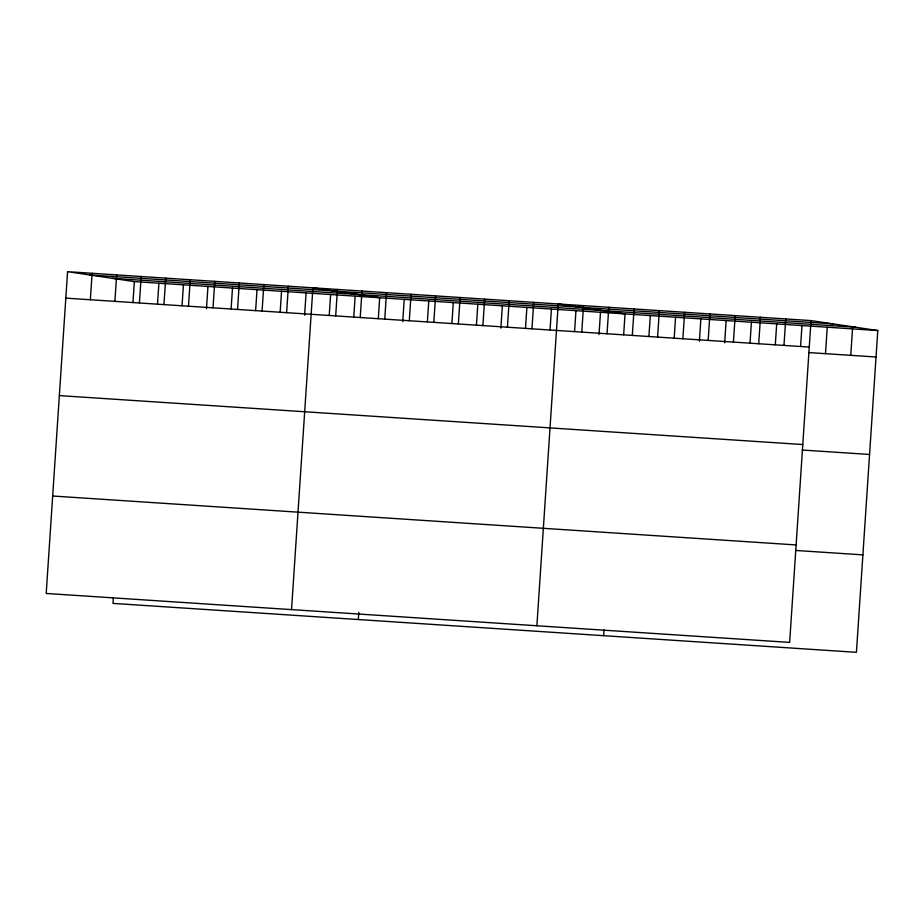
<?xml version="1.0" encoding="UTF-8"?>
<svg xmlns="http://www.w3.org/2000/svg" width="924" height="924" viewBox="0 0 924 924"><rect width="100%" height="100%" fill="white"/><g stroke="black" fill="none" stroke-linecap="round" stroke-linejoin="round"><path stroke-width="1.39" d="M67.579 271.679L46.2 593.462L789.65 642.399L811.018 320.605L67.579 271.679L134.35 281.601L877.8 330.538L856.421 652.321L112.982 603.395L113.363 597.655M90.344 299.757L92.111 273.285M114.888 301.374L116.643 274.902M132.964 302.494L134.35 281.601M139.42 302.991L141.176 276.519M157.496 304.112L158.893 283.218M163.952 304.597L165.708 278.136M182.028 305.728L183.426 284.835M188.484 306.214L190.24 279.753M206.479 308.732L207.958 286.44M213.017 307.831L214.772 281.358M231.104 308.951L232.49 288.057M237.549 309.448L239.304 282.975M255.636 310.568L257.022 289.674M262.081 311.065L263.848 284.592M280.168 312.185L281.554 291.291M286.613 312.67L288.38 286.209M304.608 315.2L306.087 292.908M291.534 609.609L312.913 287.826L379.695 297.747L378.309 318.641M329.233 315.419L330.619 294.525M335.689 315.904L337.445 289.431M353.765 317.036L355.163 296.13M360.221 317.521L361.977 291.048M358.316 619.542L358.789 612.369M384.754 319.138L386.509 292.665M402.748 321.656L404.227 299.364M409.286 320.743L411.041 294.282M427.373 321.875L428.759 300.981M433.818 322.361L435.574 295.899M451.905 323.492L453.291 302.598M458.35 323.978L460.117 297.505M476.438 325.109L477.824 304.204M482.894 325.594L484.65 299.122M500.877 328.112L502.356 305.821M507.426 327.212L509.182 300.739M525.502 328.332L526.888 307.438M531.958 328.829L533.714 302.356M550.034 329.949L551.432 309.055M536.879 625.756L558.246 303.973L625.028 313.894L623.642 334.788M574.578 331.566L575.964 310.672M581.762 332.097L583.529 305.636M599.018 334.569L600.496 312.277M607.045 333.76L608.801 307.299M603.649 635.689L604.03 629.96M632.316 335.424L634.083 308.963M648.914 336.452L650.311 315.558M657.599 337.098L659.355 310.626M674.197 338.115L675.583 317.221M682.871 338.762L684.638 312.289M699.376 341.175L700.866 318.884M708.154 340.425L709.909 313.952M724.659 342.839L726.137 320.547M733.425 342.088L735.192 315.615M750.022 343.116L751.42 322.21M758.708 343.751L760.464 317.279M775.305 344.779L776.691 323.874M783.979 345.414L785.746 318.942M800.577 346.442L801.974 325.548M825.49 353.673L827.246 327.212M850.761 355.336L852.529 328.875M89.616 274.948L833.055 323.885M112.312 278.32L855.763 327.258M65.812 298.14L809.262 347.077M808.639 352.564L876.044 356.999M59.344 395.599L802.783 444.536M802.159 450.023L869.565 454.458M52.668 496.015L796.118 544.941M795.495 550.438L862.901 554.874M811.018 320.605L877.8 330.538"/></g></svg>
